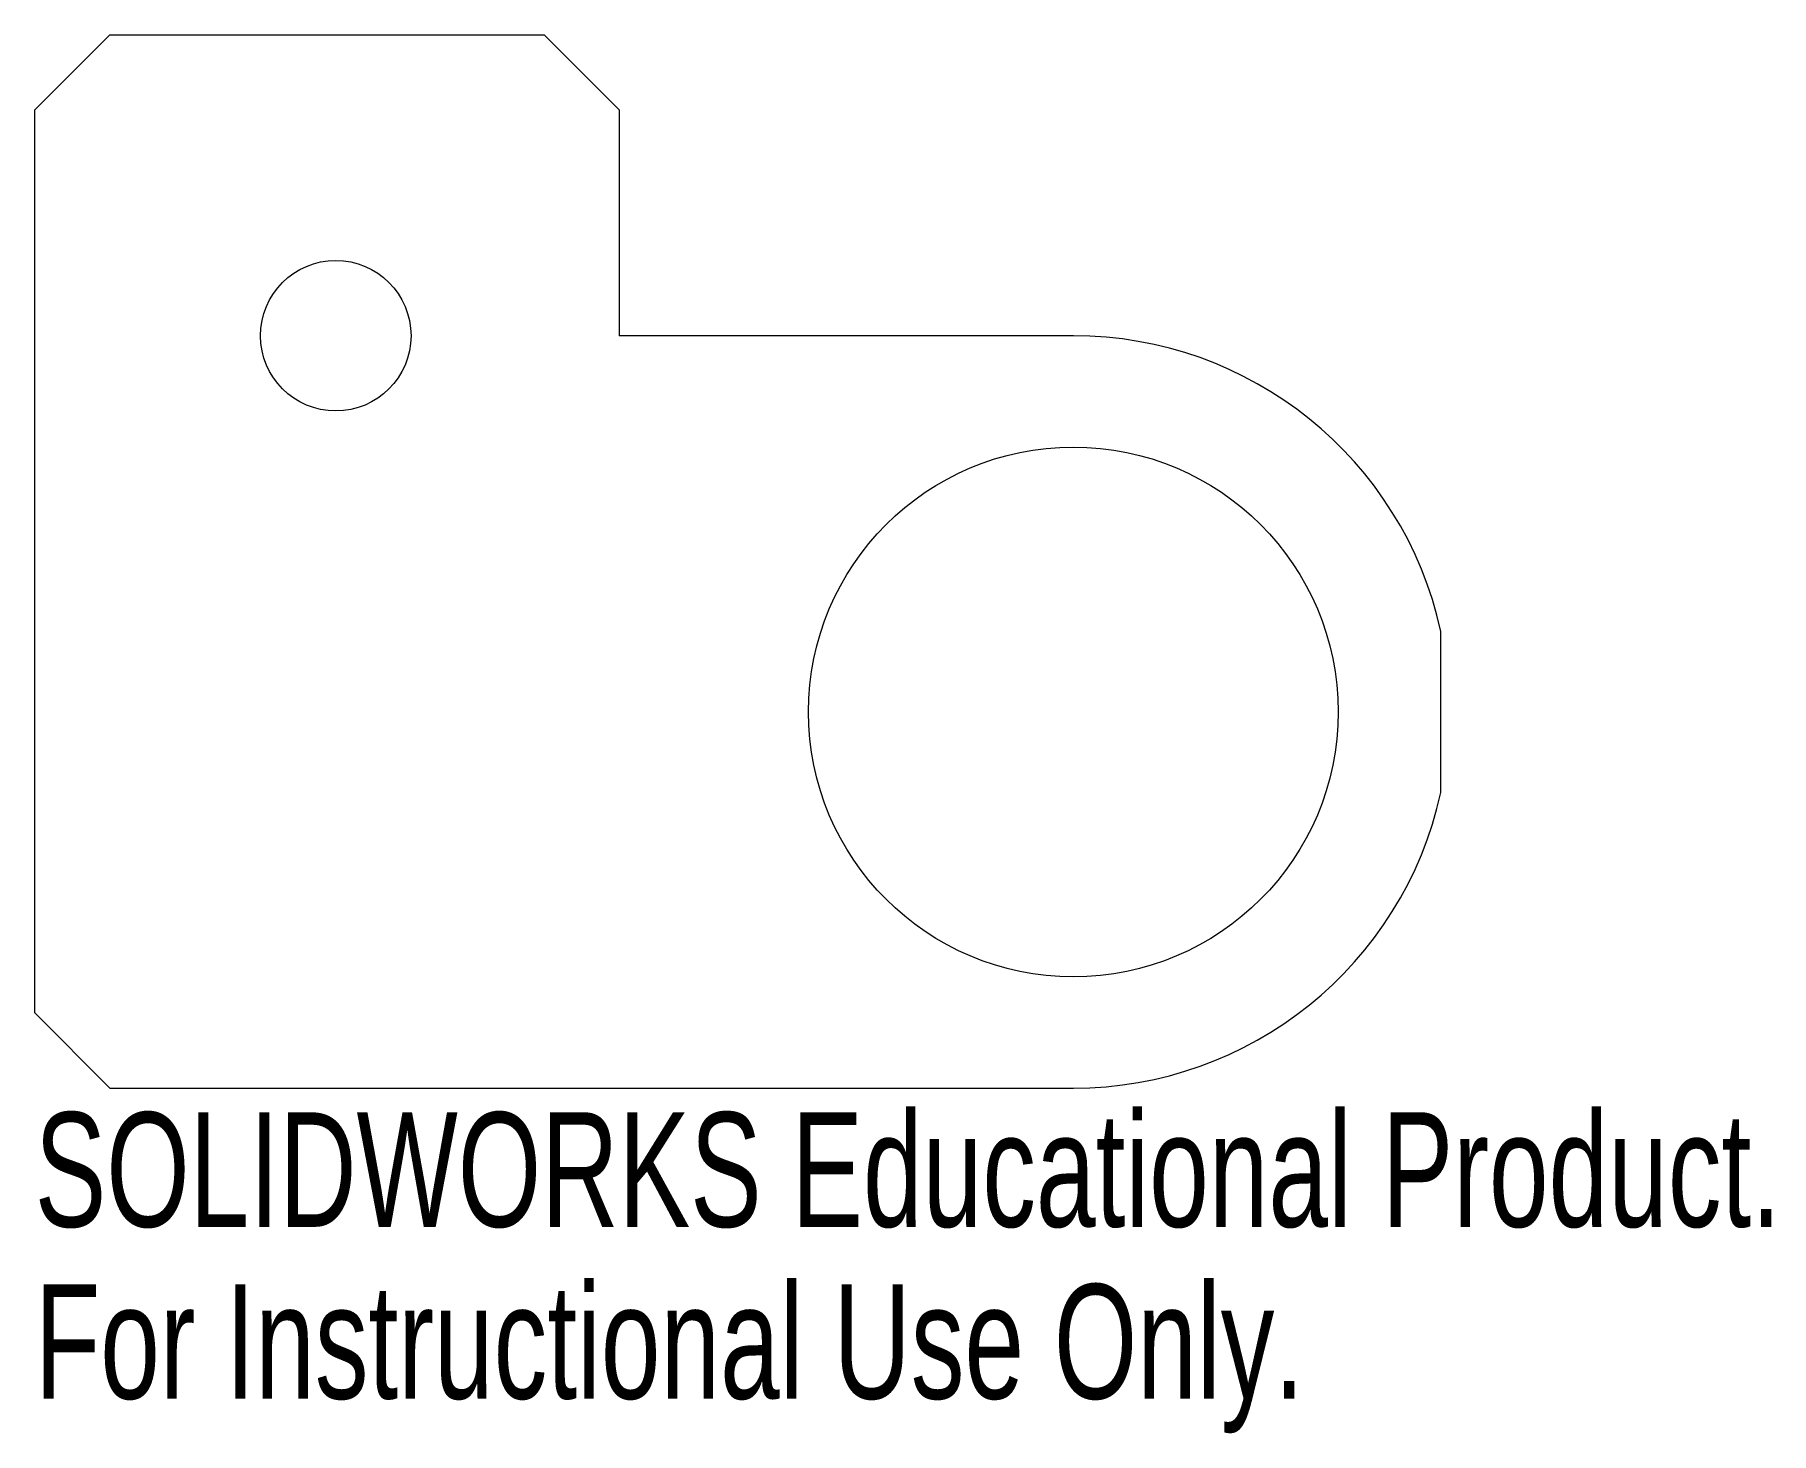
# Model space of a CAD drawing. Header units: inches. Extents: x -1.09 to 1.8, y -1.2 to 1.12.
import ezdxf

# ---------------------------------------------------------------- set-up
doc = ezdxf.new("R2010")
doc.units = ezdxf.units.IN
doc.header["$MEASUREMENT"] = 0
doc.styles.add('SLDTEXTSTYLE0', font='TXT', dxfattribs={"width": 0.7})

msp = doc.modelspace()

# ---------------------------------------------------------------- linework, layer by layer
at = {"color": 7, "linetype": 'Continuous', "lineweight": 15}
for p, q in [((-0.9607, 1.125), (-1.0857, 1)), ((-0.9607, 1.125), (-0.2397, 1.125)), ((-0.1147, 1), (-0.2397, 1.125)), ((-1.0857, -0.5), (-1.0857, 1)), ((-0.1147, 1), (-0.1147, 0.625)), ((0.6395, 0.625), (-0.1147, 0.625)), ((1.25, -0.1338), (1.25, 0.1338)), ((-1.0857, -0.5), (-0.9607, -0.625)), ((-0.9607, -0.625), (0.6395, -0.625))]:
    msp.add_line(p, q, dxfattribs=at)
for centre, radius in [((-0.5857, 0.625), 0.125), ((0.6395, 0), 0.44)]:
    msp.add_circle(centre, radius, dxfattribs=at)
for start, end in [(12.3659, 90), (270, 347.6341)]:
    msp.add_arc((0.6395, 0), 0.625, start, end, dxfattribs=at)

# ---------------------------------------------------------------- texts
at = {"color": 7, "linetype": 'Continuous', "char_height": 0.1903, "attachment_point": 1, "style": 'SLDTEXTSTYLE0'}
for s, insert in [('SOLIDWORKS Educational Product.', (-1.0857, -0.6651)), ('For Instructional Use Only.', (-1.0857, -0.9506))]:
    msp.add_mtext(s, dxfattribs=dict(at, insert=insert))

doc.saveas('drawing.dxf')
